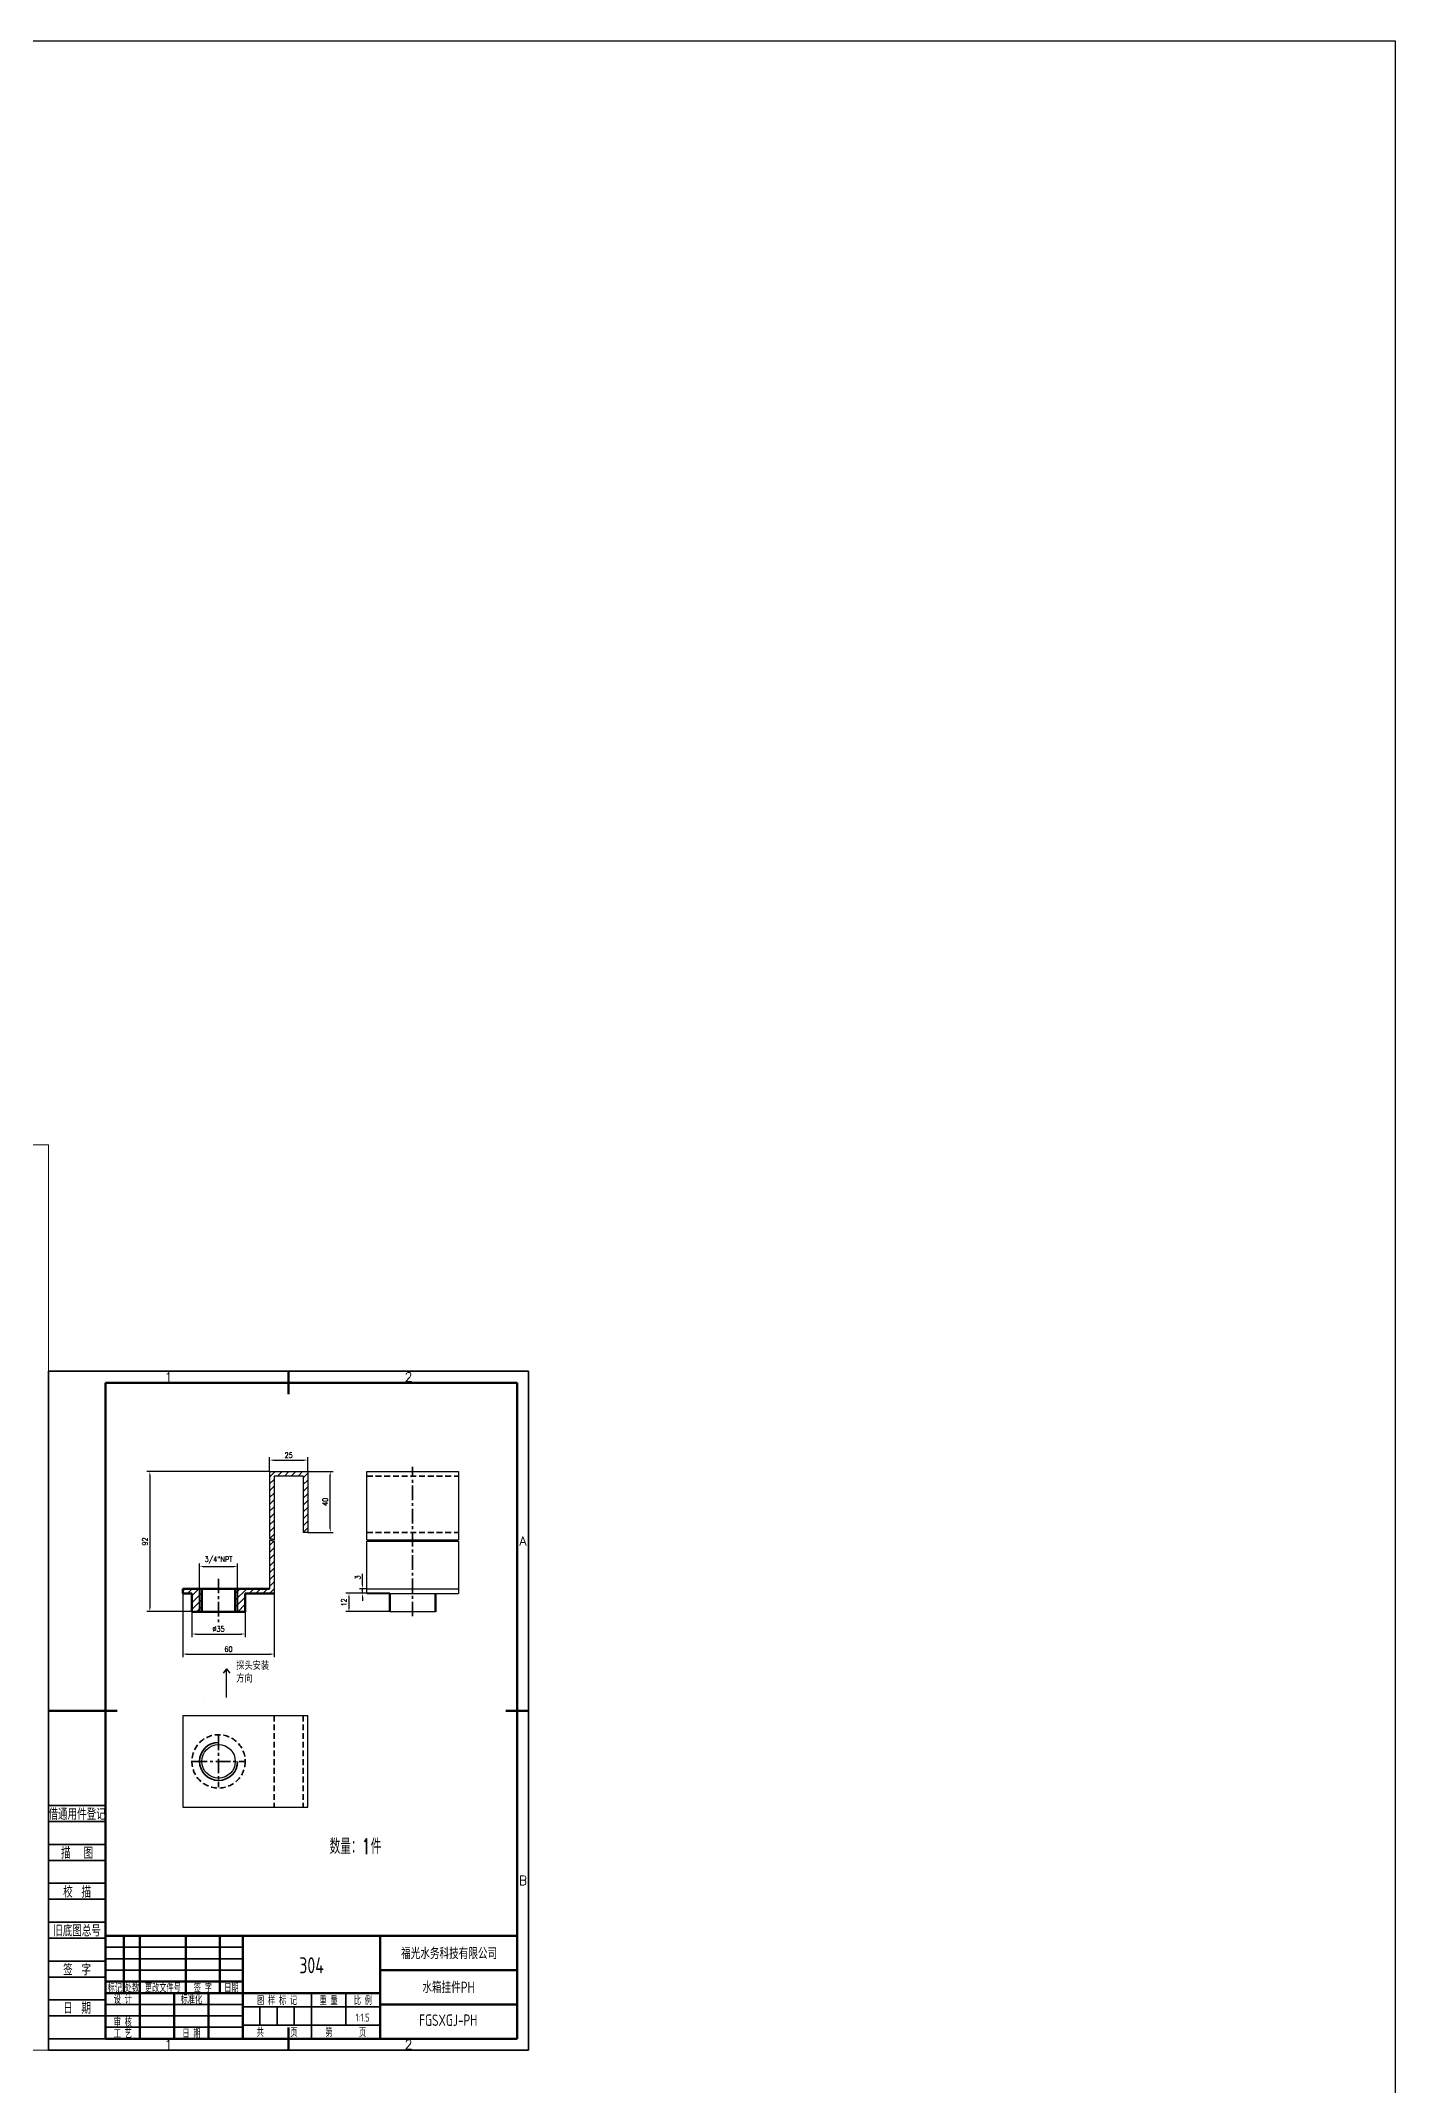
# Model space of a CAD drawing. Header units: millimetres. Extents: x 1001 to 6162, y -183 to 2109.
# Drawn here: x 5273 to 6162, y 768 to 2109 of the extents above; entities that cross this region are included whole.
import ezdxf
from ezdxf.enums import TextEntityAlignment as Align

# ---------------------------------------------------------------- set-up
doc = ezdxf.new("R2010")
doc.units = ezdxf.units.MM
doc.header["$LTSCALE"] = 0.3
doc.linetypes.add('CENTER', pattern=[50.8, 31.75, -6.35, 6.35, -6.35])
doc.linetypes.add('DASHED', pattern=[19.05, 12.7, -6.35])
for name, color, linetype, lineweight in [('1轮廓实线层', 7, 'Continuous', 70), ('2细线层', 4, 'Continuous', 35), ('3中心线层', 1, 'CENTER', 35), ('4虚线层', 6, 'DASHED', 35), ('5剖面线层', 2, 'Continuous', 35), ('6文字层', 3, 'Continuous', 35), ('图框层', 7, 'Continuous', 70), ('粗实线', 7, 'Continuous', 30), ('细实线', 3, 'Continuous', 15)]:
    doc.layers.add(name, color=color, linetype=linetype, lineweight=lineweight)
doc.styles.add('PC_TEXTSTYLE', font='isocp.shx', dxfattribs={"width": 0.8, "bigfont": 'hzfs.shx'})
doc.styles.add('TH_GBDIM', font='romans.shx', dxfattribs={"width": 0.8, "bigfont": 'gbcbig.shx'})
doc.styles.add('USER2', font='simplex.shx', dxfattribs={"width": 0.7, "height": 10, "bigfont": 'hztxt.shx'})
doc.dimstyles.new('TH_GBDIM', dxfattribs={"dimtxt": 3.5, "dimasz": 2.5, "dimexe": 2, "dimexo": 0, "dimgap": 1.5, "dimtad": 1, "dimdec": 1, "dimzin": 0, "dimdsep": 46, "dimtxsty": 'TH_GBDIM', "dimcen": 2.5, "dimclrd": 130, "dimclre": 130, "dimclrt": 3, "dimadec": 0, "dimazin": 0, "dimtfac": 0.714286, "dimtdec": 1, "dimtmove": 0, "dimatfit": 3, "dimfxl": 1, "dimtzin": 0, "dimlwd": -1, "dimlwe": -1, "dimarcsym": 0})

# ---------------------------------------------------------------- blocks, each defined once
blk = doc.blocks.new('*D228')
at = {"color": 130}
for p, q in [((5448.5, 1170.5), (5465.3, 1170.5)), ((5463.3, 1133), (5463.3, 1168)), ((5448.5, 1130.5), (5465.3, 1130.5))]:
    blk.add_line(p, q, dxfattribs=at)
for points in [[(5463.7, 1168), (5462.9, 1168), (5463.3, 1170.5)], [(5462.9, 1133), (5463.7, 1133), (5463.3, 1130.5)]]:
    blk.add_solid(points, dxfattribs=at)
at = {"layer": 'Defpoints', "color": 0}
for p in [(5448.5, 1170.5), (5463.3, 1170.5), (5448.5, 1130.5)]:
    blk.add_point(p, dxfattribs=at)
at = {"color": 3, "insert": (5460, 1150.5), "char_height": 3.5, "attachment_point": 5, "rotation": 90, "style": 'TH_GBDIM'}
blk.add_mtext('{40}{}{{\\H0.7x;}{}}', dxfattribs=at)
blk = doc.blocks.new('*D229')
at = {"color": 130}
for p, q in [((5423.5, 1170.5), (5423.5, 1179.9)), ((5426, 1177.9), (5446, 1177.9)), ((5448.5, 1170.5), (5448.5, 1179.9))]:
    blk.add_line(p, q, dxfattribs=at)
for points in [[(5426, 1178.3), (5426, 1177.5), (5423.5, 1177.9)], [(5446, 1177.5), (5446, 1178.3), (5448.5, 1177.9)]]:
    blk.add_solid(points, dxfattribs=at)
at = {"layer": 'Defpoints', "color": 0}
for p in [(5423.5, 1170.5), (5448.5, 1177.9), (5448.5, 1170.5)]:
    blk.add_point(p, dxfattribs=at)
at = {"color": 3, "insert": (5436, 1181.1), "char_height": 3.5, "attachment_point": 5, "style": 'TH_GBDIM'}
blk.add_mtext('{25}{}{{\\H0.7x;}{}}', dxfattribs=at)
blk = doc.blocks.new('*D300')
at = {"color": 130}
for p, q in [((5423.5, 1170.5), (5342.9, 1170.5)), ((5344.9, 1168), (5344.9, 1081)), ((5372.5, 1078.5), (5342.9, 1078.5))]:
    blk.add_line(p, q, dxfattribs=at)
for points in [[(5345.3, 1168), (5344.5, 1168), (5344.9, 1170.5)], [(5344.5, 1081), (5345.3, 1081), (5344.9, 1078.5)]]:
    blk.add_solid(points, dxfattribs=at)
at = {"layer": 'Defpoints', "color": 0}
for p in [(5423.5, 1170.5), (5344.9, 1078.5), (5372.5, 1078.5)]:
    blk.add_point(p, dxfattribs=at)
at = {"color": 3, "insert": (5341.7, 1124.5), "char_height": 3.5, "attachment_point": 5, "rotation": 90, "style": 'TH_GBDIM'}
blk.add_mtext('92{}{{\\H0.7x;}{}}', dxfattribs=at)
blk = doc.blocks.new('*D231')
at = {"color": 130}
for p, q in [((5366.5, 1090.5), (5366.5, 1048.6)), ((5426.5, 1090.5), (5426.5, 1048.6)), ((5369, 1050.6), (5424, 1050.6))]:
    blk.add_line(p, q, dxfattribs=at)
for points in [[(5369, 1051.1), (5369, 1050.2), (5366.5, 1050.6)], [(5424, 1050.2), (5424, 1051.1), (5426.5, 1050.6)]]:
    blk.add_solid(points, dxfattribs=at)
at = {"layer": 'Defpoints', "color": 0}
for p in [(5366.5, 1090.5), (5426.5, 1090.5), (5426.5, 1050.6)]:
    blk.add_point(p, dxfattribs=at)
at = {"color": 3, "insert": (5396.5, 1053.9), "char_height": 3.5, "attachment_point": 5, "style": 'TH_GBDIM'}
blk.add_mtext('{60}{}{{\\H0.7x;}{}}', dxfattribs=at)
blk = doc.blocks.new('*D232')
at = {"color": 130}
for p, q in [((5372.5, 1078.5), (5372.5, 1061.8)), ((5407.5, 1078.5), (5407.5, 1061.8)), ((5375, 1063.8), (5405, 1063.8))]:
    blk.add_line(p, q, dxfattribs=at)
for points in [[(5375, 1064.2), (5375, 1063.4), (5372.5, 1063.8)], [(5405, 1063.4), (5405, 1064.2), (5407.5, 1063.8)]]:
    blk.add_solid(points, dxfattribs=at)
at = {"layer": 'Defpoints', "color": 0}
for p in [(5372.5, 1078.5), (5407.5, 1078.5), (5407.5, 1063.8)]:
    blk.add_point(p, dxfattribs=at)
at = {"color": 3, "insert": (5390, 1067.1), "char_height": 3.5, "attachment_point": 5, "style": 'TH_GBDIM'}
blk.add_mtext('{%%c35}{}{{\\H0.7x;}{}}', dxfattribs=at)
blk = doc.blocks.new('*D233')
at = {"color": 130}
for p, q in [((5502.3, 1090.5), (5473.6, 1090.5)), ((5475.6, 1081), (5475.6, 1088)), ((5502.3, 1078.5), (5473.6, 1078.5))]:
    blk.add_line(p, q, dxfattribs=at)
for points in [[(5476, 1088), (5475.1, 1088), (5475.6, 1090.5)], [(5475.1, 1081), (5476, 1081), (5475.6, 1078.5)]]:
    blk.add_solid(points, dxfattribs=at)
at = {"layer": 'Defpoints', "color": 0}
for p in [(5475.6, 1090.5), (5502.3, 1090.5), (5502.3, 1078.5)]:
    blk.add_point(p, dxfattribs=at)
at = {"color": 3, "insert": (5472.3, 1084.5), "char_height": 3.5, "attachment_point": 5, "rotation": 90, "style": 'TH_GBDIM'}
blk.add_mtext('{12}{}{{\\H0.7x;}{}}', dxfattribs=at)
blk = doc.blocks.new('*D234')
at = {"color": 130}
for p, q in [((5484.5, 1096), (5484.5, 1103.3)), ((5487.3, 1093.5), (5482.5, 1093.5)), ((5487.4, 1090.5), (5482.5, 1090.5)), ((5484.5, 1090.5), (5484.5, 1093.5)), ((5484.5, 1088), (5484.5, 1085.5))]:
    blk.add_line(p, q, dxfattribs=at)
for points in [[(5484.1, 1096), (5484.9, 1096), (5484.5, 1093.5)], [(5484.9, 1088), (5484.1, 1088), (5484.5, 1090.5)]]:
    blk.add_solid(points, dxfattribs=at)
at = {"layer": 'Defpoints', "color": 0}
for p in [(5484.5, 1093.5), (5487.3, 1093.5), (5487.4, 1090.5)]:
    blk.add_point(p, dxfattribs=at)
at = {"color": 3, "insert": (5481.3, 1100.9), "char_height": 3.5, "attachment_point": 5, "rotation": 90, "style": 'TH_GBDIM'}
blk.add_mtext('{3}{}{{\\H0.7x;}{}}', dxfattribs=at)
blk = doc.blocks.new('HC_BTL_BLK')
at = {"layer": '1轮廓实线层'}
for p, q in [((0, 45), (-180, 45)), ((-180, 0), (-180, 45)), ((-172, 20), (-172, 45)), ((-165, 20), (-165, 45)), ((-145, 20), (-145, 45)), ((-130, 20), (-130, 45)), ((-120, 0), (-120, 45)), ((-60, 30), (0, 30)), ((-180, 20), (-60, 20)), ((-165, 0), (-165, 20)), ((-150, 0), (-150, 20)), ((-135, 0), (-135, 20)), ((-60, 15), (0, 15)), ((-180, 0), (0, 0))]:
    blk.add_line(p, q, dxfattribs=at)
at = {"layer": '1轮廓实线层', "color": 7}
for p, q in [((-60, 0), (-60, 45)), ((-180, 25), (-120, 25))]:
    blk.add_line(p, q, dxfattribs=at)
at = {"layer": '2细线层'}
for p, q in [((-180, 40), (-120, 40)), ((-180, 35), (-120, 35)), ((-180, 30), (-120, 30)), ((-90, 0), (-90, 20)), ((-75, 6), (-75, 20)), ((-180, 15), (-120, 15)), ((-180, 10), (-120, 10)), ((-120, 14), (-60, 14)), ((-112.5, 6), (-112.5, 14)), ((-105, 6), (-105, 14)), ((-97.5, 6), (-97.5, 14)), ((-180, 5), (-120, 5)), ((-120, 6), (-60, 6))]:
    blk.add_line(p, q, dxfattribs=at)
at = {"layer": '图框层'}
blk.add_line((0, 0), (0, 45), dxfattribs=at)
at = {"layer": '6文字层', "style": 'PC_TEXTSTYLE', "width": 0.667}
for s, p in [('标记', (-176, 22.5)), (' 设 计 ', (-172.5, 17.51)), ('处数', (-168.5, 22.5)), (' 更改文件号 ', (-155, 22.5)), (' 标准化 ', (-142.5, 17.51)), (' 签 字 ', (-137.5, 22.5)), (' 日期 ', (-125, 22.5)), (' 图 样 标 记 ', (-105, 17)), (' 重 量 ', (-82.5, 17)), (' 比 例 ', (-67.5, 17)), (' 审 核 ', (-172.5, 7.5)), (' 工 艺 ', (-172.5, 2.5)), (' 日 期 ', (-142.5, 2.5)), ('共       页', (-105, 3)), ('第       页', (-75, 3))]:
    blk.add_text(s, height=3.5, dxfattribs=at).set_placement(p, align=Align.MIDDLE)
at = {"layer": '6文字层', "style": 'PC_TEXTSTYLE', "flags": 8}
for tag, height, p, p2 in [('产品名称或材料标记', 7, (-113.46, 28.64), (-66.42, 28.64)), ('企业名称', 5, (-54.29, 34.82), (-5.27, 34.82)), ('标准化', 3.5, (-133.83, 15.37), (-120.75, 15.37)), ('图样名称', 5, (-54.79, 19.98), (-5.27, 19.98)), ('审核', 3.5, (-163.99, 5.37), (-150.63, 5.37)), ('重量', 3.5, (-88.46, 7.54), (-76.55, 7.54)), ('比例', 3.5, (-73.35, 7.54), (-61.93, 7.54)), ('图样代号', 5, (-54.79, 5.63), (-5.52, 5.63)), ('工艺', 3.5, (-164.21, 0.37), (-150.89, 0.37)), ('日期', 3.5, (-133.83, 0.37), (-120.75, 0.37)), ('共几页', 3.5, (-108.07, 0.63), (-101.05, 0.63))]:
    blk.add_attdef(tag, text='', height=height, dxfattribs=at).set_placement(p, p2, align=Align.FIT)
at = {"layer": '6文字层', "style": 'PC_TEXTSTYLE', "width": 9.905045, "flags": 8}
blk.add_attdef('设计', text='', height=3.5, rotation=358.46442, dxfattribs=at).set_placement((-164.23, 15.37), (-150.37, 15), align=Align.FIT)
at = {"layer": '6文字层', "color": 3, "style": 'PC_TEXTSTYLE', "flags": 8}
blk.add_attdef('第几页', text='', height=3.5, dxfattribs=at).set_placement((-78.29, 0.75), (-71.16, 0.75), align=Align.FIT)
at = {"layer": '6文字层', "ltscale": 10, "style": 'PC_TEXTSTYLE', "flags": 1}
blk.add_attdef('图纸张数', (-58.68, -0.49), '', height=2.5, dxfattribs=at)
blk = doc.blocks.new('HC_FJL_BLK')
at = {"layer": '2细线层'}
for p, q in [((-25, 102), (0, 102)), ((-25, 95), (0, 95)), ((-25, 85), (0, 85)), ((-25, 78), (0, 78)), ((-25, 68), (0, 68)), ((-25, 61), (0, 61)), ((-25, 51), (0, 51)), ((-25, 44), (0, 44)), ((-25, 34), (0, 34)), ((-25, 27), (0, 27)), ((-25, 17), (0, 17)), ((-25, 10), (0, 10)), ((-25, 0), (0, 0))]:
    blk.add_line(p, q, dxfattribs=at)
at = {"layer": '6文字层', "color": 3, "style": 'PC_TEXTSTYLE'}
for s, width, p in [('借通用件登记', 0.667, (-12.5, 98.5)), ('描   图', 0.6667, (-12.5, 81.5)), ('校  描', 0.667, (-12.5, 64.5)), ('旧底图总号', 0.667, (-12.5, 47.5)), ('签  字', 0.667, (-12.5, 30.5)), ('日  期', 0.667, (-12.49, 13.6))]:
    blk.add_text(s, height=5, dxfattribs=dict(at, width=width)).set_placement(p, align=Align.MIDDLE)
at = {"layer": '6文字层', "style": 'PC_TEXTSTYLE'}
for tag, width, p, p2 in [('借通用件登记', 0.671328, (-23.44, 86.36), (-1.25, 86.36)), ('描图', 2.120922, (-23.44, 69.36), (-1.25, 69.36)), ('校图', 2.149976, (-23.75, 52.06), (-1.25, 52.06)), ('旧底图总号', 0.761452, (-22.84, 35.67), (-1.86, 35.67)), ('签字', 2.026939, (-23.14, 18.37), (-1.56, 18.37)), ('日期', 1.89999, (-22.84, 1.37), (-2.17, 1.37))]:
    blk.add_attdef(tag, text='', height=5, dxfattribs=dict(at, width=width)).set_placement(p, p2, align=Align.FIT)
blk = doc.blocks.new('*U219')
at = {"layer": '1轮廓实线层'}
for p, q in [((1608.4, 1210.6), (1608.4, 1195.6)), ((1450.9, 987.9), (1495.9, 987.9)), ((1765.9, 987.9), (1750.9, 987.9)), ((1608.4, 765.1), (1608.4, 780.1))]:
    blk.add_line(p, q, dxfattribs=at)
at = {"layer": '2细线层'}
for p, q in [((1450.9, 765.1), (1450.9, 1210.6)), ((1765.9, 1210.6), (1450.9, 1210.6)), ((1450.9, 1210.6), (1450.9, 1203.1)), ((1608.4, 1210.6), (1608.4, 1203.1)), ((1765.9, 1210.6), (1765.9, 765.1)), ((1765.9, 987.9), (1758.4, 987.9)), ((1450.9, 765.1), (1450.9, 772.6)), ((1450.9, 765.1), (1765.9, 765.1)), ((1608.4, 765.1), (1608.4, 772.6)), ((1765.9, 765.1), (1758.4, 765.1))]:
    blk.add_line(p, q, dxfattribs=at)
at = {"layer": '图框层'}
for p, q in [((1488.4, 772.6), (1488.4, 1203.1)), ((1758.4, 1203.1), (1488.4, 1203.1)), ((1758.4, 1203.1), (1758.4, 772.6)), ((1488.4, 772.6), (1758.4, 772.6))]:
    blk.add_line(p, q, dxfattribs=at)
at = {"layer": '6文字层', "style": 'TH_GBDIM'}
for s, p in [('1', (1529.7, 1206.9)), ('2', (1687.2, 1206.9)), ('A', (1762.2, 1099.3)), ('B', (1762.2, 876.5)), ('1', (1529.7, 768.9)), ('2', (1687.2, 768.9))]:
    blk.add_text(s, height=6, dxfattribs=at).set_placement(p, align=Align.MIDDLE)
blk = doc.blocks.new('*D299')
at = {"color": 130}
for p, q in [((5377.5, 1093.5), (5377.5, 1110.1)), ((5380, 1108.1), (5400, 1108.1)), ((5402.5, 1093.5), (5402.5, 1110.1))]:
    blk.add_line(p, q, dxfattribs=at)
for points in [[(5380, 1108.5), (5380, 1107.7), (5377.5, 1108.1)], [(5400, 1107.7), (5400, 1108.5), (5402.5, 1108.1)]]:
    blk.add_solid(points, dxfattribs=at)
at = {"layer": 'Defpoints', "color": 0}
for p in [(5402.5, 1108.1), (5377.5, 1093.5), (5402.5, 1093.5)]:
    blk.add_point(p, dxfattribs=at)
at = {"color": 3, "insert": (5390, 1112.3), "char_height": 3.5, "attachment_point": 5, "style": 'TH_GBDIM'}
blk.add_mtext('3/4"NPT{}{{\\H0.7x;}{}}', dxfattribs=at)

msp = doc.modelspace()

# ---------------------------------------------------------------- hatches: boundary and pattern name
at = {"layer": '5剖面线层'}
h = msp.add_hatch(dxfattribs=at)
h.set_pattern_fill('ANSI31', color=256, style=0)
h.set_pattern_definition([(45, (3122.8007, -15.898), (-2.245064, 2.245064), [])])
h.paths.add_polyline_path([(5448.5115, 1170.4591), (5423.5115, 1170.4591), (5423.5115, 1093.4591), (5404.0115, 1093.4591), (5404.0115, 1078.4591), (5407.5115, 1078.4591), (5407.5115, 1090.4591), (5426.5115, 1090.4591), (5426.5115, 1167.4591), (5445.5115, 1167.4591), (5445.5115, 1130.4591), (5448.5115, 1130.4591)])
h.paths.add_polyline_path([(5404.0115, 1093.4591), (5401.0115, 1093.4591), (5401.0115, 1078.4591), (5404.0115, 1078.4591)])
h.paths.add_polyline_path([(5376.0115, 1093.4591), (5366.5115, 1093.4591), (5366.5115, 1090.4591), (5372.5115, 1090.4591), (5372.5115, 1078.4591), (5376.0115, 1078.4591)])
h.paths.add_polyline_path([(5379.0115, 1093.4591), (5376.0115, 1093.4591), (5376.0115, 1078.4591), (5379.0115, 1078.4591)])

# ---------------------------------------------------------------- linework, layer by layer
for p, q in [((5487.3413, 1170.4591), (5547.3413, 1170.4591)), ((5487.3413, 1125.6792), (5487.3413, 1170.4591)), ((5547.3413, 1170.4591), (5547.3413, 1125.6792)), ((5487.3413, 1125.6792), (5547.3413, 1125.6792)), ((5487.3413, 1090.4591), (5487.3413, 1124.6184)), ((5487.3413, 1124.6184), (5547.3413, 1124.6184)), ((5547.3413, 1124.6184), (5547.3413, 1090.4591)), ((5487.3413, 1093.4591), (5547.3413, 1093.4591)), ((5487.3413, 1090.4591), (5547.3413, 1090.4591)), ((5532.3413, 1078.4591), (5502.3413, 1078.4591)), ((5395.2296, 1040.8451), (5393.0098, 1038.0555)), ((5395.2296, 1022.1674), (5395.2296, 1040.8451)), ((5395.2296, 1040.8451), (5397.4495, 1038.0555)), ((5380.0848, 1021.6706), (5380.0848, 1021.6706)), ((5448.5115, 1010.2095), (5366.5115, 1010.2095)), ((5366.5115, 1010.2095), (5366.5115, 950.2095)), ((5448.5115, 950.2095), (5448.5115, 1010.2095)), ((5366.5115, 950.2095), (5448.5115, 950.2095))]:
    msp.add_line(p, q)
msp.add_lwpolyline([(1001.3864, 2109.1604), (6161.9395, 2109.1604), (6161.9395, -182.5736), (1001.3864, -182.5736)], close=True)
msp.add_circle((5390.0115, 980.2095), 11)
for points, knots in [([(5423.5115, 1126.4824), (5423.5953, 1126.4752), (5423.7796, 1126.4565), (5423.9645, 1126.4308), (5424.1627, 1126.3992), (5424.3586, 1126.3638), (5424.5605, 1126.319), (5424.7622, 1126.2696), (5424.8894, 1126.2354), (5425.1152, 1126.1698), (5425.252, 1126.1269), (5425.4773, 1126.0528), (5425.7031, 1125.975), (5426.0247, 1125.8583), (5426.2928, 1125.7591), (5426.4541, 1125.7), (5426.5115, 1125.6792)], [6.925140501, 6.925140501, 6.925140501, 6.925140501, 7.177605085, 7.480664056, 7.485016928, 7.779719955, 8.077595132, 8.105308182, 8.402703823, 8.472843186, 8.810707072, 8.832698763, 9.184411962, 9.526989224, 9.858980811, 10.042136903, 10.042136903, 10.042136903, 10.042136903]), ([(5423.5115, 1125.4782), (5423.8182, 1125.4481), (5424.8175, 1125.2805), (5425.8286, 1124.8526), (5426.5115, 1124.6184)], [6.427820157, 6.427820157, 6.427820157, 6.427820157, 7.351200369, 9.425537652, 9.425537652, 9.425537652, 9.425537652])]:
    msp.add_open_spline(points, degree=3, knots=knots)
at = {"layer": '1轮廓实线层'}
for p, q in [((5423.5115, 1093.4591), (5366.5115, 1093.4591)), ((5366.5115, 1093.4591), (5366.5115, 1090.4591)), ((5372.5115, 1090.4591), (5366.5115, 1090.4591)), ((5372.5115, 1090.4591), (5372.5115, 1078.4591)), ((5379.0115, 1093.4591), (5379.0115, 1078.4591)), ((5401.0115, 1093.4591), (5401.0115, 1078.4591)), ((5426.5115, 1090.4591), (5407.5115, 1090.4591)), ((5407.5115, 1090.4591), (5407.5115, 1078.4591)), ((5502.3413, 1078.4591), (5502.3413, 1090.4591)), ((5532.3413, 1078.4591), (5532.3413, 1090.4591)), ((5407.5115, 1078.4591), (5372.5115, 1078.4591))]:
    msp.add_line(p, q, dxfattribs=at)
at = {"layer": '2细线层'}
for p, q in [((5377.5115, 1093.4591), (5377.5115, 1078.4591)), ((5402.5115, 1093.4591), (5402.5115, 1078.4591))]:
    msp.add_line(p, q, dxfattribs=at)
msp.add_arc((5390.0115, 980.2095), 12.5, 90, 0, dxfattribs=at)
at = {"layer": '3中心线层'}
for p, q in [((5517.3413, 1075.4591), (5517.3413, 1173.4591)), ((5390.0115, 1100.0637), (5390.0115, 1069.9795)), ((5390.0115, 997.2095), (5390.0115, 963.2095)), ((5373.0115, 980.2095), (5407.0115, 980.2095))]:
    msp.add_line(p, q, dxfattribs=at)
at = {"layer": '4虚线层'}
for p, q in [((5487.3413, 1167.4591), (5547.3413, 1167.4591)), ((5487.3413, 1130.4591), (5547.3413, 1130.4591)), ((5426.5115, 1010.2095), (5426.5115, 950.2095)), ((5445.5115, 1010.2095), (5445.5115, 950.2095))]:
    msp.add_line(p, q, dxfattribs=at)
msp.add_circle((5390.0115, 980.2095), 17.5, dxfattribs=at)
at = {"layer": '粗实线'}
for p, q in [((5423.5115, 1170.4591), (5423.5115, 1130.4624)), ((5423.5115, 1170.4591), (5448.5115, 1170.4591)), ((5426.5115, 1167.4591), (5426.5115, 1129.6026)), ((5445.5115, 1167.4591), (5426.5115, 1167.4591)), ((5445.5115, 1167.4591), (5445.5115, 1130.4591)), ((5448.5115, 1170.4591), (5448.5115, 1130.4591)), ((5423.5115, 1130.4624), (5423.5115, 1126.3598)), ((5426.5115, 1129.6026), (5426.5115, 1125.6792)), ((5448.5115, 1130.4591), (5445.5115, 1130.4591)), ((5423.5115, 1125.4782), (5423.5115, 1093.4591)), ((5426.5115, 1124.8697), (5426.5115, 1090.4591))]:
    msp.add_line(p, q, dxfattribs=at)
at = {"layer": '细实线'}
msp.add_lwpolyline([(4438.4397, 790.7168), (5278.4397, 790.7168), (5278.4397, 1384.7168), (4438.4397, 1384.7168)], close=True, dxfattribs=at)

# ---------------------------------------------------------------- block references
at = {"layer": '图框层'}
msp.add_blockref('*U219', (3827.5063, 25.5854), dxfattribs=at)
at = {"layer": '图框层', "xscale": 1.5, "yscale": 1.5, "zscale": 1.5}
msp.add_blockref('HC_FJL_BLK', (5315.9397, 798.2168), dxfattribs=at)
at = {"layer": '图框层'}
ref = msp.add_blockref('HC_BTL_BLK', (5585.9397, 798.2168), dxfattribs=dict(at, xscale=1.5, yscale=1.5, zscale=1.5))
ref.add_attrib('产品名称或材料标记', '304', dxfattribs={"layer": '6文字层', "height": 10.5, "style": 'PC_TEXTSTYLE', "width": 0.8}).set_placement((5451.0264, 841.17), align=Align.CENTER)
ref.add_attrib('图样名称', '水箱挂件PH', dxfattribs={"layer": '6文字层', "height": 7.5, "style": 'PC_TEXTSTYLE', "width": 0.8}).set_placement((5540.8998, 828.1832), align=Align.CENTER)
ref.add_attrib('企业名称', '福光水务科技有限公司', dxfattribs={"layer": '6文字层', "height": 7.5, "style": 'PC_TEXTSTYLE', "width": 0.8}).set_placement((5541.2711, 850.4463), align=Align.CENTER)
ref.add_attrib('图样代号', 'FGSXGJ-PH', dxfattribs={"layer": '6文字层', "height": 7.5, "style": 'PC_TEXTSTYLE', "width": 0.8}).set_placement((5540.7141, 806.6623), align=Align.CENTER)
ref.add_attrib('比例', '1:1.5', dxfattribs={"layer": '6文字层', "height": 5.25, "style": 'PC_TEXTSTYLE', "width": 0.8}).set_placement((5484.4776, 809.5304), align=Align.CENTER)

# ---------------------------------------------------------------- texts
at = {"layer": '6文字层', "insert": (5401.5827, 1045.3316), "char_height": 5, "width": 22.040314, "attachment_point": 1, "style": 'PC_TEXTSTYLE'}
msp.add_mtext('探头安装方向', dxfattribs=at)
at = {"layer": '细实线', "insert": (5462.8742, 946.0956), "char_height": 10, "width": 217.856534, "attachment_point": 1, "style": 'USER2'}
msp.add_mtext('\\P数量：1件', dxfattribs=at)

# ---------------------------------------------------------------- dimensions: what is measured, and where the dimension line sits
for base, p1, p2, text, override, picture, middle in [((5448.5115, 1177.8915), (5423.5115, 1170.4591), (5448.5115, 1170.4591), '{<>}{}{{\\H0.7x;}{}}', {"dimgap": 1.5, "dimtad": 1, "dimjust": 0, "dimdec": 0, "dimlfac": 1, "dimse1": 0, "dimse2": 0, "dimsd1": 0, "dimsd2": 0}, '*D229', (5436.0115, 1181.1415)), ((5402.5115, 1108.0893), (5377.5115, 1093.4591), (5402.5115, 1093.4591), '3/4"NPT{}{{\\H0.7x;}{}}', {"dimdec": 2}, '*D299', (5390.0115, 1112.2559)), ((5426.5115, 1050.6476), (5366.5115, 1090.4591), (5426.5115, 1090.4591), '{<>}{}{{\\H0.7x;}{}}', {"dimgap": 1.5, "dimtad": 1, "dimjust": 0, "dimdec": 0, "dimlfac": 1, "dimse1": 0, "dimse2": 0, "dimsd1": 0, "dimsd2": 0}, '*D231', (5396.5115, 1053.8976)), ((5407.5115, 1063.8166), (5372.5115, 1078.4591), (5407.5115, 1078.4591), '{%%c<>}{}{{\\H0.7x;}{}}', {"dimgap": 1.5, "dimtad": 1, "dimjust": 0, "dimdec": 0, "dimlfac": 1, "dimse1": 0, "dimse2": 0, "dimsd1": 0, "dimsd2": 0}, '*D232', (5390.0115, 1067.0666))]:
    dim = msp.add_linear_dim(base=base, p1=p1, p2=p2, text=text, dimstyle='TH_GBDIM', override=override)
    dim.commit()
    dim.dimension.update_dxf_attribs({"geometry": picture, "text_midpoint": middle})
for base, p1, p2, text, override, picture, middle in [((5344.9279, 1078.4591), (5423.5115, 1170.4591), (5372.5115, 1078.4591), '92{}{{\\H0.7x;}{}}', {"dimdec": 2}, '*D300', (5341.6779, 1124.4591)), ((5463.2944, 1170.4591), (5448.5115, 1130.4591), (5448.5115, 1170.4591), '{<>}{}{{\\H0.7x;}{}}', {"dimgap": 1.5, "dimtad": 1, "dimjust": 0, "dimdec": 0, "dimlfac": 1, "dimse1": 0, "dimse2": 0, "dimsd1": 0, "dimsd2": 0}, '*D228', (5460.0444, 1150.4591)), ((5484.5153, 1093.4591), (5487.4461, 1090.4591), (5487.3413, 1093.4591), '{<>}{}{{\\H0.7x;}{}}', {"dimgap": 1.5, "dimtad": 1, "dimjust": 0, "dimdec": 0, "dimlfac": 1, "dimse1": 0, "dimse2": 0, "dimsd1": 0, "dimsd2": 0}, '*D234', (5481.2653, 1100.8924)), ((5475.551, 1090.4591), (5502.3413, 1078.4591), (5502.3413, 1090.4591), '{<>}{}{{\\H0.7x;}{}}', {"dimgap": 1.5, "dimtad": 1, "dimjust": 0, "dimdec": 0, "dimlfac": 1, "dimse1": 0, "dimse2": 0, "dimsd1": 0, "dimsd2": 0}, '*D233', (5472.301, 1084.4591))]:
    dim = msp.add_linear_dim(base=base, p1=p1, p2=p2, angle=90, text=text, dimstyle='TH_GBDIM', override=override)
    dim.commit()
    dim.dimension.update_dxf_attribs({"geometry": picture, "text_midpoint": middle})

doc.saveas('drawing.dxf')
